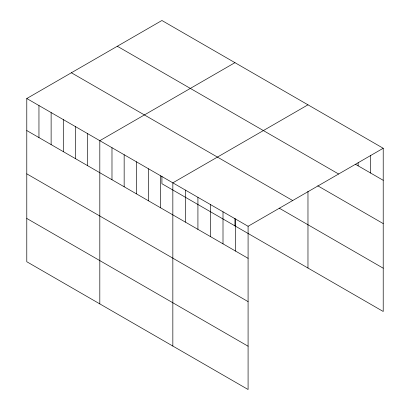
<?xml version="1.0" encoding="UTF-8"?>
<svg xmlns="http://www.w3.org/2000/svg" width="410" height="410" viewBox="0 0 410 410"><rect width="100%" height="100%" fill="white"/><g stroke="black" fill="none" stroke-linecap="round" stroke-linejoin="round"><path stroke-width="0.61" d="M26.783 98.518L248.086 226.284L248.086 389.5L26.783 261.734L26.783 98.518L161.914 20.5L383.217 148.266L383.217 311.482L161.914 183.716L161.914 176.187M234.945 62.663L99.814 140.681L99.814 303.897M307.971 104.827L172.841 182.839L172.841 346.06M248.086 226.284L383.217 148.266M355.409 164.251L383.217 180.308M117.321 46.248L338.624 174.009M317.786 185.822L383.217 223.593M71.376 72.77L292.678 200.536M279.205 208.147L383.217 268.196M26.783 130.554L248.086 258.32M26.783 173.845L248.086 301.611M26.783 218.448L248.086 346.209M370.676 155.477L370.676 173.066M358.135 162.683L358.135 165.825M307.971 191.306L307.971 268.043M235.545 219.042L235.545 251.084M234.945 218.351L234.945 225.879M223.004 211.801L223.004 243.842M210.463 204.564L210.463 236.601M197.922 197.323L197.922 229.364M185.381 190.081L185.381 222.123M160.674 175.813L160.674 207.855M148.502 168.787L148.502 200.828M136.33 161.76L136.33 193.802M124.158 154.734L124.158 186.775M111.986 147.708L111.986 179.744M87.643 133.65L87.643 165.691M75.471 126.623L75.471 158.665M63.299 119.597L63.299 151.638M51.127 112.571L51.127 144.612M38.955 105.544L38.955 137.586"/></g></svg>
